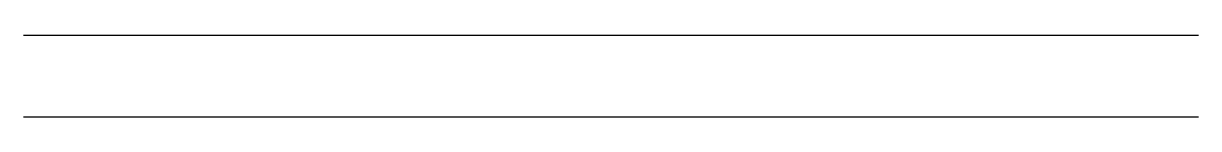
# Model space of a CAD drawing. Header units: metres. Extents: x 0 to 100, y -4 to 4.
import ezdxf

# ---------------------------------------------------------------- set-up
doc = ezdxf.new("R2010")
doc.units = ezdxf.units.M
doc.layers.add('SARRAFO_2_2X7', color=30, linetype='Continuous')

msp = doc.modelspace()

# ---------------------------------------------------------------- linework, layer by layer
at = {"layer": 'SARRAFO_2_2X7'}
for p, q in [((0, 3.5), (100, 3.5)), ((0, -3.5), (100, -3.5))]:
    msp.add_line(p, q, dxfattribs=at)

doc.saveas('drawing.dxf')
